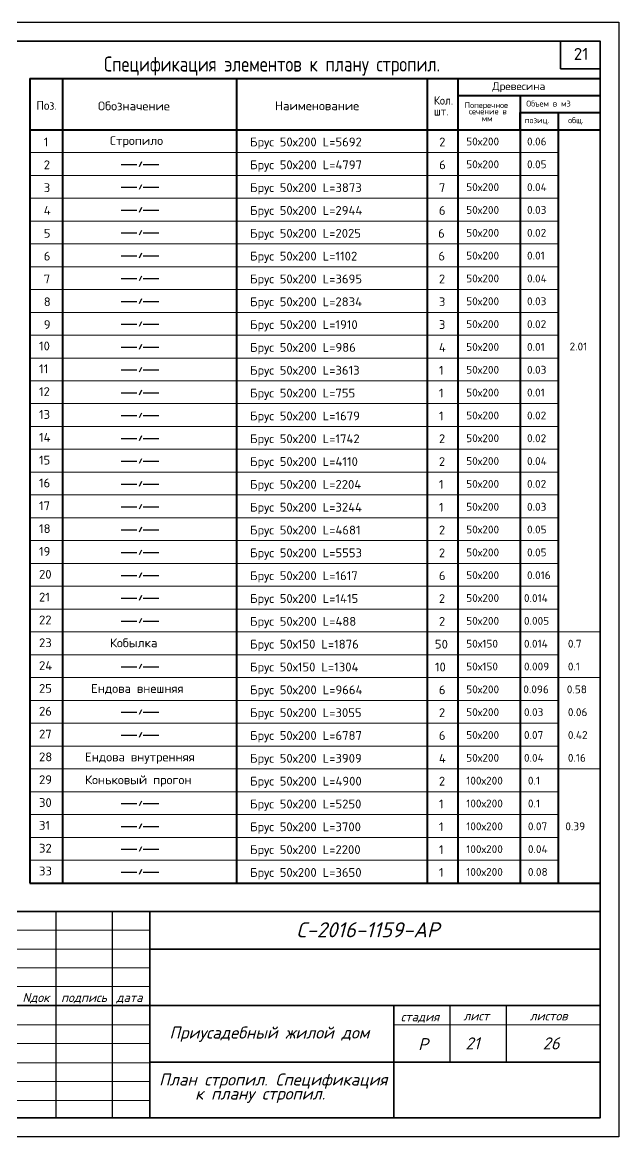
# Model space of a CAD drawing. Extents: x -12289450 to -10763036, y -7834513 to -6150123.
# Drawn here: x -10984940 to -10973043, y -7694536 to -7672261 of the extents above; entities that cross this region are included whole.
import ezdxf

# ---------------------------------------------------------------- set-up
doc = ezdxf.new("R2010")
doc.units = 0
doc.header["$LTSCALE"] = 25
for name, color, linetype in [('Annotation - Text', 7, 'Continuous'), ('ArchiCAD', 7, 'Continuous'), ('kassa', 7, 'Continuous'), ('Новое', 51, 'Continuous')]:
    doc.layers.add(name, color=color, linetype=linetype)
doc.styles.add('gismo', font='isocpeui.ttf')
doc.styles.add('GOST 2.304', font='cs_gost2304.shx')
doc.styles.get("Standard").update_dxf_attribs({"font": 'arial.ttf'})

msp = doc.modelspace()

# ---------------------------------------------------------------- linework, layer by layer
at = {"color": 7, "linetype": 'Continuous', "lineweight": 25, "ltscale": 75}
for points in [[(-10974233.1, -7674066.5), (-10974233.1, -7677146.4)], [(-10982965.6, -7675102.9), (-10982652.1, -7675102.9)], [(-10982561.1, -7675052.4), (-10982607.5, -7675149.3)], [(-10982522.9, -7675102.9), (-10982209.4, -7675102.9)], [(-10982965.6, -7675559.2), (-10982652.1, -7675559.2)], [(-10982561.1, -7675508.6), (-10982607.5, -7675605.6)], [(-10982522.9, -7675559.2), (-10982209.4, -7675559.2)], [(-10982965.6, -7676015.5), (-10982652.1, -7676015.5)], [(-10982561.1, -7675964.9), (-10982607.5, -7676061.8)], [(-10982522.9, -7676015.5), (-10982209.4, -7676015.5)], [(-10982965.6, -7676471.7), (-10982652.1, -7676471.7)], [(-10982561.1, -7676421.2), (-10982607.5, -7676518.1)], [(-10982522.9, -7676471.7), (-10982209.4, -7676471.7)], [(-10982965.6, -7676928), (-10982652.1, -7676928)], [(-10982561.1, -7676877.5), (-10982607.5, -7676974.4)], [(-10982522.9, -7676928), (-10982209.4, -7676928)], [(-10982965.6, -7677384.3), (-10982652.1, -7677384.3)], [(-10982561.1, -7677333.7), (-10982607.5, -7677430.7)], [(-10982522.9, -7677384.3), (-10982209.4, -7677384.3)], [(-10982965.6, -7677840.6), (-10982652.1, -7677840.6)], [(-10982561.1, -7677790), (-10982607.5, -7677886.9)], [(-10982522.9, -7677840.6), (-10982209.4, -7677840.6)], [(-10982965.6, -7678296.9), (-10982652.1, -7678296.9)], [(-10982561.1, -7678246.3), (-10982607.5, -7678343.2)], [(-10982522.9, -7678296.9), (-10982209.4, -7678296.9)], [(-10982965.6, -7678753.1), (-10982652.1, -7678753.1)], [(-10982561.1, -7678702.6), (-10982607.5, -7678799.5)], [(-10982522.9, -7678753.1), (-10982209.4, -7678753.1)], [(-10982965.6, -7679209.4), (-10982652.1, -7679209.4)], [(-10982561.1, -7679158.9), (-10982607.5, -7679255.8)], [(-10982522.9, -7679209.4), (-10982209.4, -7679209.4)], [(-10982965.6, -7679665.7), (-10982652.1, -7679665.7)], [(-10982561.1, -7679615.1), (-10982607.5, -7679712.1)], [(-10982522.9, -7679665.7), (-10982209.4, -7679665.7)], [(-10982965.6, -7680122), (-10982652.1, -7680122)], [(-10982561.1, -7680071.4), (-10982607.5, -7680168.3)], [(-10982522.9, -7680122), (-10982209.4, -7680122)], [(-10982965.6, -7680578.2), (-10982652.1, -7680578.2)], [(-10982561.1, -7680527.7), (-10982607.5, -7680624.6)], [(-10982522.9, -7680578.2), (-10982209.4, -7680578.2)], [(-10982965.6, -7681034.5), (-10982652.1, -7681034.5)], [(-10982561.1, -7680984), (-10982607.5, -7681080.9)], [(-10982522.9, -7681034.5), (-10982209.4, -7681034.5)], [(-10982965.6, -7681490.8), (-10982652.1, -7681490.8)], [(-10982561.1, -7681440.2), (-10982607.5, -7681537.2)], [(-10982522.9, -7681490.8), (-10982209.4, -7681490.8)], [(-10982561.1, -7681896.5), (-10982607.5, -7681993.4)], [(-10982965.6, -7681947.1), (-10982652.1, -7681947.1)], [(-10982522.9, -7681947.1), (-10982209.4, -7681947.1)], [(-10982561.1, -7682352.8), (-10982607.5, -7682449.7)], [(-10982965.6, -7682403.4), (-10982652.1, -7682403.4)], [(-10982522.9, -7682403.4), (-10982209.4, -7682403.4)], [(-10982561.1, -7682809.1), (-10982607.5, -7682906)], [(-10982965.6, -7682859.6), (-10982652.1, -7682859.6)], [(-10982522.9, -7682859.6), (-10982209.4, -7682859.6)], [(-10982561.1, -7683265.4), (-10982607.5, -7683362.3)], [(-10982965.6, -7683315.9), (-10982652.1, -7683315.9)], [(-10982522.9, -7683315.9), (-10982209.4, -7683315.9)], [(-10982561.1, -7683721.6), (-10982607.5, -7683818.6)], [(-10982965.6, -7683772.2), (-10982652.1, -7683772.2)], [(-10982522.9, -7683772.2), (-10982209.4, -7683772.2)], [(-10982965.6, -7684228.5), (-10982652.1, -7684228.5)], [(-10982561.1, -7684177.9), (-10982607.5, -7684274.8)], [(-10982522.9, -7684228.5), (-10982209.4, -7684228.5)], [(-10982965.6, -7685141), (-10982652.1, -7685141)], [(-10982561.1, -7685090.5), (-10982607.5, -7685187.4)], [(-10982522.9, -7685141), (-10982209.4, -7685141)], [(-10982965.6, -7686053.6), (-10982652.1, -7686053.6)], [(-10982561.1, -7686003), (-10982607.5, -7686099.9)], [(-10982522.9, -7686053.6), (-10982209.4, -7686053.6)], [(-10982965.6, -7686509.9), (-10982652.1, -7686509.9)], [(-10982561.1, -7686459.3), (-10982607.5, -7686556.2)], [(-10982522.9, -7686509.9), (-10982209.4, -7686509.9)], [(-10982965.6, -7687878.7), (-10982652.1, -7687878.7)], [(-10982561.1, -7687828.1), (-10982607.5, -7687925.1)], [(-10982522.9, -7687878.7), (-10982209.4, -7687878.7)], [(-10982965.6, -7688335), (-10982652.1, -7688335)], [(-10982561.1, -7688284.4), (-10982607.5, -7688381.3)], [(-10982522.9, -7688335), (-10982209.4, -7688335)], [(-10982965.6, -7688791.2), (-10982652.1, -7688791.2)], [(-10982561.1, -7688740.7), (-10982607.5, -7688837.6)], [(-10982522.9, -7688791.2), (-10982209.4, -7688791.2)], [(-10982965.6, -7689247.5), (-10982652.1, -7689247.5)], [(-10982561.1, -7689197), (-10982607.5, -7689293.9)], [(-10982522.9, -7689247.5), (-10982209.4, -7689247.5)]]:
    msp.add_lwpolyline(points, dxfattribs=at)
at = {"color": 7, "linetype": 'Continuous', "lineweight": 15, "ltscale": 75, "extrusion": (0, 1, 0)}
for points, elevation in [([(10984791, 0), (10974233.1, 0)], -7674865), ([(10984791, 0), (10974233.1, 0)], -7675321.3), ([(10984791, 0), (10974233.1, 0)], -7675777.5), ([(10984791, 0), (10974233.1, 0)], -7676233.8), ([(10984791, 0), (10974233.1, 0)], -7676690.1), ([(10984791, 0), (10974233.1, 0)], -7677146.4), ([(10984791, 0), (10974233.1, 0)], -7677602.7), ([(10984791, 0), (10974233.1, 0)], -7678058.9), ([(10984791, 0), (10974233.1, 0)], -7678515.2), ([(10984791, 0), (10974233.1, 0)], -7678971.5), ([(10984791, 0), (10974233.1, 0)], -7679427.8), ([(10984791, 0), (10974233.1, 0)], -7679884), ([(10984791, 0), (10974233.1, 0)], -7680340.3), ([(10984791, 0), (10974233.1, 0)], -7680796.6), ([(10984791, 0), (10974233.1, 0)], -7681252.9), ([(10984791, 0), (10974233.1, 0)], -7681709.2), ([(10984791, 0), (10974233.1, 0)], -7682165.4), ([(10984791, 0), (10974233.1, 0)], -7682621.7), ([(10984791, 0), (10974233.1, 0)], -7683078), ([(10984791, 0), (10974233.1, 0)], -7683534.3), ([(10984791, 0), (10974233.1, 0)], -7683990.5), ([(10984791, 0), (10973394.7, 0)], -7684446.8), ([(10984791, 0), (10974233.1, 0)], -7684903.1), ([(10984791, 0), (10974233.1, 0)], -7685359.4), ([(10984791, 0), (10973394.7, 0)], -7685359.4), ([(10984791, 0), (10974233.1, 0)], -7685815.7), ([(10984791, 0), (10974233.1, 0)], -7686271.9), ([(10984791, 0), (10974233.1, 0)], -7686728.2), ([(10984791, 0), (10974233.1, 0)], -7687184.5), ([(10984791, 0), (10973394.7, 0)], -7687184.5), ([(10984791, 0), (10974233.1, 0)], -7687640.8), ([(10984791, 0), (10974233.1, 0)], -7688097), ([(10984791, 0), (10974233.1, 0)], -7688553.3), ([(10984791, 0), (10974233.1, 0)], -7689009.6)]:
    msp.add_lwpolyline(points, dxfattribs=dict(at, elevation=elevation))
at = {"linetype": 'Continuous', "lineweight": 40, "ltscale": 75, "extrusion": (0, 1, 0), "elevation": -7689465.9}
msp.add_lwpolyline([(10984791, 0), (10973394.7, 0)], dxfattribs=at)
at = {"layer": 'ArchiCAD', "color": 7, "linetype": 'Continuous', "lineweight": 35}
for p, q in [((-10987269.5, -7690036), (-10973394.7, -7690036)), ((-10987269.5, -7690036), (-10973394.7, -7690036)), ((-10982394.6, -7690036), (-10982394.6, -7694160.9)), ((-10982394.6, -7690786), (-10973394.7, -7690786)), ((-10987269.5, -7691911), (-10973394.7, -7691911)), ((-10977519.6, -7691911), (-10977519.6, -7694160.9)), ((-10982394.6, -7693047.8), (-10973394.7, -7693047.8))]:
    msp.add_line(p, q, dxfattribs=at)
for points in [[(-11003019.6, -7672636.3), (-10973394.7, -7672636.3), (-10973394.7, -7694161.2), (-11003019.6, -7694161.2)], [(-11003019.6, -7672636.3), (-10973394.7, -7672636.3), (-10973394.7, -7694161.2), (-11003019.6, -7694161.2)], [(-10973394.7, -7694160.9), (-10987269.5, -7694160.9), (-10987269.5, -7690036), (-10973394.7, -7690036), (-10973394.7, -7694160.9)]]:
    msp.add_lwpolyline(points, close=True, dxfattribs=at)
at = {"layer": 'ArchiCAD', "color": 7, "linetype": 'Continuous', "lineweight": 35, "extrusion": (1, 0, 0), "elevation": -10974188.3}
msp.add_lwpolyline([(-7672636.3, 0), (-7673191.7, 0)], dxfattribs=at)
at = {"layer": 'ArchiCAD', "color": 7, "linetype": 'Continuous', "lineweight": 35, "extrusion": (0, 1, 0), "elevation": -7673191.7}
msp.add_lwpolyline([(10974188.3, 0), (10973394.7, 0)], dxfattribs=at)
at = {"layer": 'ArchiCAD', "color": 7, "linetype": 'Continuous', "lineweight": 40, "extrusion": (0, 1, 0)}
for elevation in [-7673382.1, -7674408.7]:
    msp.add_lwpolyline([(10984791, 0), (10973394.7, 0)], dxfattribs=dict(at, elevation=elevation))
at = {"layer": 'ArchiCAD', "color": 7, "linetype": 'Continuous', "lineweight": 40, "extrusion": (1, 0, 0)}
for points, elevation in [([(-7673382.1, 0), (-7689465.9, 0)], -10984791), ([(-7673382.1, 0), (-7689465.9, 0)], -10984137.8), ([(-7673382.1, 0), (-7689465.9, 0)], -10980657.7), ([(-7673382.1, 0), (-7689465.9, 0)], -10976852.6), ([(-7673382.1, 0), (-7689465.9, 0)], -10976235.6), ([(-7673724.3, 0), (-7689465.9, 0)], -10974989.6), ([(-7674066.5, 0), (-7689465.9, 0)], -10974233.1)]:
    msp.add_lwpolyline(points, dxfattribs=dict(at, elevation=elevation))
at = {"layer": 'ArchiCAD', "color": 7, "linetype": 'Continuous', "lineweight": 40}
for points in [[(-10976235.6, -7673724.3), (-10973394.7, -7673724.3)], [(-10974989.6, -7673724.3), (-10974989.6, -7674408.7), (-10974989.6, -7674066.5), (-10973394.7, -7674066.5)]]:
    msp.add_lwpolyline(points, dxfattribs=at)
at = {"layer": 'kassa', "lineweight": 15}
for p, q in [((-10987269.5, -7690411), (-10982394.6, -7690411)), ((-10982394.6, -7690786), (-10987269.5, -7690786)), ((-10987269.5, -7691161), (-10982394.6, -7691161)), ((-10987269.5, -7691536), (-10982394.6, -7691536)), ((-10987269.5, -7692297.9), (-10982394.6, -7692297.9)), ((-10977519.6, -7692297.9), (-10973394.7, -7692297.9)), ((-10987269.5, -7692672.8), (-10982394.6, -7692672.8)), ((-10987269.5, -7693059.7), (-10982394.6, -7693059.7)), ((-10987269.5, -7693434.7), (-10982394.6, -7693434.7)), ((-10987269.5, -7693809.7), (-10982394.6, -7693809.7))]:
    msp.add_line(p, q, dxfattribs=at)
at = {"layer": 'Новое', "color": 7, "linetype": 'Continuous'}
for p, q in [((-10984269.5, -7690036), (-10984269.5, -7694160.9)), ((-10983144.6, -7690036), (-10983144.6, -7694160.9)), ((-10976394.7, -7691911), (-10976394.7, -7693047.8)), ((-10975269.7, -7691911), (-10975269.7, -7693047.8))]:
    msp.add_line(p, q, dxfattribs=at)
msp.add_lwpolyline([(-11004519.6, -7672261.3), (-10973019.7, -7672261.3), (-10973019.7, -7694536.2), (-11004519.6, -7694536.2)], close=True, dxfattribs=at)
msp.add_lwpolyline([(-11004519.6, -7672261.3), (-10973019.7, -7672261.3), (-10973019.7, -7694536.2), (-11004519.6, -7694536.2)], close=True, dxfattribs=at)

# ---------------------------------------------------------------- texts
at = {"insert": (-10973921.6, -7672775), "char_height": 238.064, "width": 453.455, "attachment_point": 1}
msp.add_mtext('{\\Fsimplex|c0;21}', dxfattribs=at)
at = {"color": 7, "linetype": 'Continuous', "lineweight": 25, "ltscale": 75, "width": 3127.397, "attachment_point": 1, "style": 'GOST 2.304'}
for s, insert, char_height in [('{\\Fsimplex|c0;1}', (-10984511.5, -7674565.4), 176.4), ('{\\Fsimplex|c204;Стропило}', (-10983190.5, -7674538.4), 176.4), ('{\\Fsimplex|c204;Брус \\Fsimplex|c0;50\\Fsimplex|c204;х\\Fsimplex|c0;200\\Fsimplex|c204; \\Fsimplex|c0;L=5692}', (-10980389.3, -7674565.4), 176.4), ('{\\Fsimplex|c0;2}', (-10976611.3, -7674565.4), 176.4), ('{\\Fsimplex|c0;50\\Fsimplex|c204;х\\Fsimplex|c0;200\\Fsimplex|c204; }', (-10976070.2, -7674565.4), 156.8), ('{\\Fsimplex|c0;0.06}', (-10974855.2, -7674565.4), 156.8), ('{\\Fsimplex|c0;2}', (-10984511.5, -7675021.7), 176.4), ('{\\Fsimplex|c204;Брус \\Fsimplex|c0;50\\Fsimplex|c204;х\\Fsimplex|c0;200\\Fsimplex|c204; \\Fsimplex|c0;L=4797}', (-10980389.3, -7675021.7), 176.4), ('{\\Fsimplex|c0;6}', (-10976611.3, -7675021.7), 176.4), ('{\\Fsimplex|c0;50\\Fsimplex|c204;х\\Fsimplex|c0;200\\Fsimplex|c204; }', (-10976070.2, -7675021.7), 156.8), ('{\\Fsimplex|c0;0.05}', (-10974855.2, -7675021.7), 156.8), ('{\\Fsimplex|c0;3}', (-10984511.5, -7675478), 176.4), ('{\\Fsimplex|c204;Брус \\Fsimplex|c0;50\\Fsimplex|c204;х\\Fsimplex|c0;200\\Fsimplex|c204; \\Fsimplex|c0;L=3873}', (-10980389.3, -7675478), 176.4), ('{\\Fsimplex|c0;7}', (-10976616.2, -7675478), 176.4), ('{\\Fsimplex|c0;50\\Fsimplex|c204;х\\Fsimplex|c0;200\\Fsimplex|c204; }', (-10976070.2, -7675478), 156.8), ('{\\Fsimplex|c0;0.04}', (-10974855.2, -7675478), 156.8), ('{\\Fsimplex|c0;4}', (-10984511.5, -7675934.3), 176.4), ('{\\Fsimplex|c204;Брус \\Fsimplex|c0;50\\Fsimplex|c204;х\\Fsimplex|c0;200\\Fsimplex|c204; \\Fsimplex|c0;L=2944}', (-10980389.3, -7675934.3), 176.4), ('{\\Fsimplex|c0;6}', (-10976616.2, -7675934.3), 176.4), ('{\\Fsimplex|c0;50\\Fsimplex|c204;х\\Fsimplex|c0;200\\Fsimplex|c204; }', (-10976070.2, -7675934.3), 156.8), ('{\\Fsimplex|c0;0.03}', (-10974855.2, -7675934.3), 156.8), ('{\\Fsimplex|c204;5}', (-10984511.5, -7676390.5), 176.4), ('{\\Fsimplex|c204;Брус \\Fsimplex|c0;50\\Fsimplex|c204;х\\Fsimplex|c0;200\\Fsimplex|c204; \\Fsimplex|c0;L=2025}', (-10980389.3, -7676390.5), 176.4), ('{\\Fsimplex|c0;6}', (-10976632.4, -7676390.5), 176.4), ('{\\Fsimplex|c0;50\\Fsimplex|c204;х\\Fsimplex|c0;200\\Fsimplex|c204; }', (-10976070.2, -7676390.5), 156.8), ('{\\Fsimplex|c0;0.02}', (-10974855.2, -7676390.5), 156.8), ('{\\Fsimplex|c204;6}', (-10984511.5, -7676846.8), 176.4), ('{\\Fsimplex|c204;Брус \\Fsimplex|c0;50\\Fsimplex|c204;х\\Fsimplex|c0;200\\Fsimplex|c204; \\Fsimplex|c0;L=1102}', (-10980389.3, -7676846.8), 176.4), ('{\\Fsimplex|c0;6}', (-10976626.7, -7676846.8), 176.4), ('{\\Fsimplex|c0;50\\Fsimplex|c204;х\\Fsimplex|c0;200\\Fsimplex|c204; }', (-10976070.2, -7676846.8), 156.8), ('{\\Fsimplex|c0;0.01}', (-10974855.2, -7676846.8), 156.8), ('{\\Fsimplex|c204;7}', (-10984511.5, -7677303.1), 176.4), ('{\\Fsimplex|c204;Брус \\Fsimplex|c0;50\\Fsimplex|c204;х\\Fsimplex|c0;200\\Fsimplex|c204; \\Fsimplex|c0;L=3695}', (-10980389.3, -7677303.1), 176.4), ('{\\Fsimplex|c0;2}', (-10976616.2, -7677303.1), 176.4), ('{\\Fsimplex|c0;50\\Fsimplex|c204;х\\Fsimplex|c0;200\\Fsimplex|c204; }', (-10976070.2, -7677303.1), 156.8), ('{\\Fsimplex|c0;0.04}', (-10974855.2, -7677303.1), 156.8), ('{\\Fsimplex|c0;8}', (-10984511.5, -7677759.4), 176.4), ('{\\Fsimplex|c204;Брус \\Fsimplex|c0;50\\Fsimplex|c204;х\\Fsimplex|c0;200\\Fsimplex|c204; \\Fsimplex|c0;L=2834}', (-10980389.3, -7677759.4), 176.4), ('{\\Fsimplex|c0;3}', (-10976616.2, -7677759.4), 176.4), ('{\\Fsimplex|c0;50\\Fsimplex|c204;х\\Fsimplex|c0;200\\Fsimplex|c204; }', (-10976070.2, -7677759.4), 156.8), ('{\\Fsimplex|c0;0.03}', (-10974855.2, -7677759.4), 156.8), ('{\\Fsimplex|c0;9}', (-10984511.5, -7678215.6), 176.4), ('{\\Fsimplex|c204;Брус \\Fsimplex|c0;50\\Fsimplex|c204;х\\Fsimplex|c0;200\\Fsimplex|c204; \\Fsimplex|c0;L=1910}', (-10980389.3, -7678215.6), 176.4), ('{\\Fsimplex|c0;3}', (-10976616.2, -7678215.6), 176.4), ('{\\Fsimplex|c0;50\\Fsimplex|c204;х\\Fsimplex|c0;200\\Fsimplex|c204; }', (-10976070.2, -7678215.6), 156.8), ('{\\Fsimplex|c0;0.02}', (-10974855.2, -7678215.6), 156.8), ('{\\Fsimplex|c0;10}', (-10984606.8, -7678643.1), 176.4), ('{\\Fsimplex|c204;Брус \\Fsimplex|c0;50\\Fsimplex|c204;х\\Fsimplex|c0;200\\Fsimplex|c204; \\Fsimplex|c0;L=986}', (-10980389.3, -7678671.9), 176.4), ('{\\Fsimplex|c0;4}', (-10976616.2, -7678671.9), 176.4), ('{\\Fsimplex|c0;50\\Fsimplex|c204;х\\Fsimplex|c0;200\\Fsimplex|c204; }', (-10976070.2, -7678671.9), 156.8), ('{\\Fsimplex|c0;0.01}', (-10974855.2, -7678671.9), 156.8), ('{\\Fsimplex|c0;2.01}', (-10974005.5, -7678664.5), 156.8), ('{\\Fsimplex|c0;11}', (-10984606.8, -7679099.4), 176.4), ('{\\Fsimplex|c204;Брус \\Fsimplex|c0;50\\Fsimplex|c204;х\\Fsimplex|c0;200\\Fsimplex|c204; \\Fsimplex|c0;L=3613}', (-10980389.3, -7679128.2), 176.4), ('{\\Fsimplex|c0;1}', (-10976616.2, -7679128.2), 176.4), ('{\\Fsimplex|c0;50\\Fsimplex|c204;х\\Fsimplex|c0;200\\Fsimplex|c204; }', (-10976070.2, -7679128.2), 156.8), ('{\\Fsimplex|c0;0.03}', (-10974855.2, -7679128.2), 156.8), ('{\\Fsimplex|c0;12}', (-10984606.8, -7679555.7), 176.4), ('{\\Fsimplex|c204;Брус \\Fsimplex|c0;50\\Fsimplex|c204;х\\Fsimplex|c0;200\\Fsimplex|c204; \\Fsimplex|c0;L=755}', (-10980389.3, -7679584.5), 176.4), ('{\\Fsimplex|c0;1}', (-10976616.2, -7679584.5), 176.4), ('{\\Fsimplex|c0;50\\Fsimplex|c204;х\\Fsimplex|c0;200\\Fsimplex|c204; }', (-10976070.2, -7679584.5), 156.8), ('{\\Fsimplex|c0;0.01}', (-10974855.2, -7679584.5), 156.8), ('{\\Fsimplex|c0;13}', (-10984606.8, -7680012), 176.4), ('{\\Fsimplex|c204;Брус \\Fsimplex|c0;50\\Fsimplex|c204;х\\Fsimplex|c0;200\\Fsimplex|c204; \\Fsimplex|c0;L=1679}', (-10980389.3, -7680040.8), 176.4), ('{\\Fsimplex|c0;1}', (-10976616.2, -7680040.8), 176.4), ('{\\Fsimplex|c0;50\\Fsimplex|c204;х\\Fsimplex|c0;200\\Fsimplex|c204; }', (-10976070.2, -7680040.8), 156.8), ('{\\Fsimplex|c0;0.02}', (-10974855.2, -7680040.8), 156.8), ('{\\Fsimplex|c0;14}', (-10984606.8, -7680468.2), 176.4), ('{\\Fsimplex|c204;Брус \\Fsimplex|c0;50\\Fsimplex|c204;х\\Fsimplex|c0;200\\Fsimplex|c204; \\Fsimplex|c0;L=1742}', (-10980389.3, -7680497), 176.4), ('{\\Fsimplex|c0;2}', (-10976616.2, -7680497), 176.4), ('{\\Fsimplex|c0;50\\Fsimplex|c204;х\\Fsimplex|c0;200\\Fsimplex|c204; }', (-10976070.2, -7680497), 156.8), ('{\\Fsimplex|c0;0.02}', (-10974855.2, -7680497), 156.8), ('{\\Fsimplex|c0;15}', (-10984606.8, -7680924.5), 176.4), ('{\\Fsimplex|c204;Брус \\Fsimplex|c0;50\\Fsimplex|c204;х\\Fsimplex|c0;200\\Fsimplex|c204; \\Fsimplex|c0;L=4110}', (-10980389.3, -7680953.3), 176.4), ('{\\Fsimplex|c0;2}', (-10976616.2, -7680953.3), 176.4), ('{\\Fsimplex|c0;50\\Fsimplex|c204;х\\Fsimplex|c0;200\\Fsimplex|c204; }', (-10976070.2, -7680953.3), 156.8), ('{\\Fsimplex|c0;0.04}', (-10974855.2, -7680953.3), 156.8), ('{\\Fsimplex|c0;16}', (-10984606.8, -7681380.8), 176.4), ('{\\Fsimplex|c204;Брус \\Fsimplex|c0;50\\Fsimplex|c204;х\\Fsimplex|c0;200\\Fsimplex|c204; \\Fsimplex|c0;L=2204}', (-10980389.3, -7681409.6), 176.4), ('{\\Fsimplex|c0;1}', (-10976616.2, -7681409.6), 176.4), ('{\\Fsimplex|c0;50\\Fsimplex|c204;х\\Fsimplex|c0;200\\Fsimplex|c204; }', (-10976070.2, -7681409.6), 156.8), ('{\\Fsimplex|c0;0.02}', (-10974855.2, -7681409.6), 156.8), ('{\\Fsimplex|c0;17}', (-10984606.8, -7681837.1), 176.4), ('{\\Fsimplex|c204;Брус \\Fsimplex|c0;50\\Fsimplex|c204;х\\Fsimplex|c0;200\\Fsimplex|c204; \\Fsimplex|c0;L=3244}', (-10980389.3, -7681865.9), 176.4), ('{\\Fsimplex|c0;1}', (-10976616.2, -7681865.9), 176.4), ('{\\Fsimplex|c0;50\\Fsimplex|c204;х\\Fsimplex|c0;200\\Fsimplex|c204; }', (-10976070.2, -7681865.9), 156.8), ('{\\Fsimplex|c0;0.03}', (-10974855.2, -7681865.9), 156.8), ('{\\Fsimplex|c0;18}', (-10984606.8, -7682293.4), 176.4), ('{\\Fsimplex|c204;Брус \\Fsimplex|c0;50\\Fsimplex|c204;х\\Fsimplex|c0;200\\Fsimplex|c204; \\Fsimplex|c0;L=4681}', (-10980389.3, -7682322.1), 176.4), ('{\\Fsimplex|c0;2}', (-10976616.2, -7682322.1), 176.4), ('{\\Fsimplex|c0;50\\Fsimplex|c204;х\\Fsimplex|c0;200\\Fsimplex|c204; }', (-10976070.2, -7682322.1), 156.8), ('{\\Fsimplex|c0;0.05}', (-10974855.2, -7682322.1), 156.8), ('{\\Fsimplex|c0;19}', (-10984606.8, -7682749.6), 176.4), ('{\\Fsimplex|c204;Брус \\Fsimplex|c0;50\\Fsimplex|c204;х\\Fsimplex|c0;200\\Fsimplex|c204; \\Fsimplex|c0;L=5553}', (-10980389.3, -7682778.4), 176.4), ('{\\Fsimplex|c0;2}', (-10976616.2, -7682778.4), 176.4), ('{\\Fsimplex|c0;50\\Fsimplex|c204;х\\Fsimplex|c0;200\\Fsimplex|c204; }', (-10976070.2, -7682778.4), 156.8), ('{\\Fsimplex|c0;0.05}', (-10974855.2, -7682778.4), 156.8), ('{\\Fsimplex|c0;20}', (-10984606.8, -7683205.9), 176.4), ('{\\Fsimplex|c204;Брус \\Fsimplex|c0;50\\Fsimplex|c204;х\\Fsimplex|c0;200\\Fsimplex|c204; \\Fsimplex|c0;L=1617}', (-10980389.3, -7683234.7), 176.4), ('{\\Fsimplex|c0;6}', (-10976616.2, -7683234.7), 176.4), ('{\\Fsimplex|c0;50\\Fsimplex|c204;х\\Fsimplex|c0;200\\Fsimplex|c204; }', (-10976070.2, -7683234.7), 156.8), ('{\\Fsimplex|c0;0.016}', (-10974855.2, -7683234.7), 156.8), ('{\\Fsimplex|c0;21}', (-10984606.8, -7683662.2), 176.4), ('{\\Fsimplex|c204;Брус \\Fsimplex|c0;50\\Fsimplex|c204;х\\Fsimplex|c0;200\\Fsimplex|c204; \\Fsimplex|c0;L=1415}', (-10980389.3, -7683691), 176.4), ('{\\Fsimplex|c0;2}', (-10976616.2, -7683691), 176.4), ('{\\Fsimplex|c0;50\\Fsimplex|c204;х\\Fsimplex|c0;200\\Fsimplex|c204; }', (-10976070.2, -7683691), 156.8), ('{\\Fsimplex|c0;0.014}', (-10974916.3, -7683691), 156.8), ('{\\Fsimplex|c0;22}', (-10984606.8, -7684118.5), 176.4), ('{\\Fsimplex|c204;Брус \\Fsimplex|c0;50\\Fsimplex|c204;х\\Fsimplex|c0;200\\Fsimplex|c204; \\Fsimplex|c0;L=488}', (-10980389.3, -7684147.3), 176.4), ('{\\Fsimplex|c0;2}', (-10976616.2, -7684147.3), 176.4), ('{\\Fsimplex|c0;50\\Fsimplex|c204;х\\Fsimplex|c0;200\\Fsimplex|c204; }', (-10976070.2, -7684147.3), 156.8), ('{\\Fsimplex|c0;0.005}', (-10974916.3, -7684147.3), 156.8), ('{\\Fsimplex|c0;23}', (-10984606.8, -7684574.7), 176.4), ('{\\Fsimplex|c204;Кобылка}', (-10983190.5, -7684576.5), 176.4), ('{\\Fsimplex|c204;Брус \\Fsimplex|c0;50\\Fsimplex|c204;х\\Fsimplex|c0;150\\Fsimplex|c204; \\Fsimplex|c0;L=1876}', (-10980389.3, -7684603.5), 176.4), ('{\\Fsimplex|c0;50}', (-10976695.7, -7684603.5), 176.4), ('{\\Fsimplex|c0;50\\Fsimplex|c204;х\\Fsimplex|c0;150\\Fsimplex|c204; }', (-10976070.2, -7684603.5), 156.8), ('{\\Fsimplex|c0;0.014}', (-10974916.3, -7684603.5), 156.8), ('{\\Fsimplex|c0;0.7}', (-10974039, -7684603.5), 156.8), ('{\\Fsimplex|c0;24}', (-10984606.8, -7685031), 176.4), ('{\\Fsimplex|c204;Брус \\Fsimplex|c0;50\\Fsimplex|c204;х\\Fsimplex|c0;150\\Fsimplex|c204; \\Fsimplex|c0;L=1304}', (-10980389.3, -7685059.8), 176.4), ('{\\Fsimplex|c0;10}', (-10976695.7, -7685059.8), 176.4), ('{\\Fsimplex|c0;50\\Fsimplex|c204;х\\Fsimplex|c0;150\\Fsimplex|c204; }', (-10976070.2, -7685059.8), 156.8), ('{\\Fsimplex|c0;0.009}', (-10974916.3, -7685059.8), 156.8), ('{\\Fsimplex|c0;0.1}', (-10974039, -7685059.8), 156.8), ('{\\Fsimplex|c0;25}', (-10984606.8, -7685487.3), 176.4), ('{\\Fsimplex|c204;Ендова внешняя}', (-10983566.4, -7685489.1), 176.4), ('{\\Fsimplex|c204;Брус \\Fsimplex|c0;50\\Fsimplex|c204;х\\Fsimplex|c0;200\\Fsimplex|c204; \\Fsimplex|c0;L=9664}', (-10980389.3, -7685516.1), 176.4), ('{\\Fsimplex|c0;6}', (-10976616.2, -7685516.1), 176.4), ('{\\Fsimplex|c0;50\\Fsimplex|c204;х\\Fsimplex|c0;200\\Fsimplex|c204; }', (-10976070.2, -7685516.1), 156.8), ('{\\Fsimplex|c0;0.096}', (-10974929.6, -7685516.1), 156.8), ('{\\Fsimplex|c0;0.58}', (-10974060.2, -7685516.1), 156.8), ('{\\Fsimplex|c0;26}', (-10984606.8, -7685943.6), 176.4), ('{\\Fsimplex|c204;Брус \\Fsimplex|c0;50\\Fsimplex|c204;х\\Fsimplex|c0;200\\Fsimplex|c204; \\Fsimplex|c0;L=3055}', (-10980389.3, -7685972.4), 176.4), ('{\\Fsimplex|c0;2}', (-10976616.2, -7685972.4), 176.4), ('{\\Fsimplex|c0;50\\Fsimplex|c204;х\\Fsimplex|c0;200\\Fsimplex|c204; }', (-10976070.2, -7685972.4), 156.8), ('{\\Fsimplex|c0;0.03}', (-10974916.3, -7685972.4), 156.8), ('{\\Fsimplex|c0;0.06}', (-10974039, -7685972.4), 156.8), ('{\\Fsimplex|c0;27}', (-10984606.8, -7686399.9), 176.4), ('{\\Fsimplex|c204;Брус \\Fsimplex|c0;50\\Fsimplex|c204;х\\Fsimplex|c0;200\\Fsimplex|c204; \\Fsimplex|c0;L=6787}', (-10980389.3, -7686428.6), 176.4), ('{\\Fsimplex|c0;6}', (-10976616.2, -7686428.6), 176.4), ('{\\Fsimplex|c0;50\\Fsimplex|c204;х\\Fsimplex|c0;200\\Fsimplex|c204; }', (-10976070.2, -7686428.6), 156.8), ('{\\Fsimplex|c0;0.07}', (-10974916.3, -7686428.6), 156.8), ('{\\Fsimplex|c0;0.42}', (-10974039, -7686428.6), 156.8), ('{\\Fsimplex|c0;28}', (-10984606.8, -7686856.1), 176.4), ('{\\Fsimplex|c204;Ендова внутренняя}', (-10983687.1, -7686857.9), 176.4), ('{\\Fsimplex|c204;Брус \\Fsimplex|c0;50\\Fsimplex|c204;х\\Fsimplex|c0;200\\Fsimplex|c204; \\Fsimplex|c0;L=3909}', (-10980389.3, -7686884.9), 176.4), ('{\\Fsimplex|c0;4}', (-10976616.2, -7686884.9), 176.4), ('{\\Fsimplex|c0;50\\Fsimplex|c204;х\\Fsimplex|c0;200\\Fsimplex|c204; }', (-10976070.2, -7686884.9), 156.8), ('{\\Fsimplex|c0;0.04}', (-10974916.3, -7686884.9), 156.8), ('{\\Fsimplex|c0;0.16}', (-10974039, -7686884.9), 156.8), ('{\\Fsimplex|c0;29}', (-10984606.8, -7687312.4), 176.4), ('{\\Fsimplex|c204;Коньковый прогон}', (-10983687.1, -7687314.2), 176.4), ('{\\Fsimplex|c204;Брус \\Fsimplex|c0;50\\Fsimplex|c204;х\\Fsimplex|c0;200\\Fsimplex|c204; \\Fsimplex|c0;L=4900}', (-10980389.3, -7687341.2), 176.4), ('{\\Fsimplex|c0;2}', (-10976616.2, -7687341.2), 176.4), ('{\\Fsimplex|c0;100\\Fsimplex|c204;х\\Fsimplex|c0;200\\Fsimplex|c204; }', (-10976070.2, -7687341.2), 156.8), ('{\\Fsimplex|c0;0.1}', (-10974837.7, -7687341.2), 156.8), ('{\\Fsimplex|c0;30}', (-10984606.8, -7687768.7), 176.4), ('{\\Fsimplex|c204;Брус \\Fsimplex|c0;50\\Fsimplex|c204;х\\Fsimplex|c0;200\\Fsimplex|c204; \\Fsimplex|c0;L=5250}', (-10980389.3, -7687797.5), 176.4), ('{\\Fsimplex|c0;1}', (-10976616.2, -7687797.5), 176.4), ('{\\Fsimplex|c0;100\\Fsimplex|c204;х\\Fsimplex|c0;200\\Fsimplex|c204; }', (-10976070.2, -7687797.5), 156.8), ('{\\Fsimplex|c0;0.1}', (-10974837.7, -7687797.5), 156.8), ('{\\Fsimplex|c0;31}', (-10984606.8, -7688225), 176.4), ('{\\Fsimplex|c204;Брус \\Fsimplex|c0;50\\Fsimplex|c204;х\\Fsimplex|c0;200\\Fsimplex|c204; \\Fsimplex|c0;L=3700}', (-10980389.3, -7688253.8), 176.4), ('{\\Fsimplex|c0;1}', (-10976616.2, -7688253.8), 176.4), ('{\\Fsimplex|c0;100\\Fsimplex|c204;х\\Fsimplex|c0;200\\Fsimplex|c204; }', (-10976070.2, -7688253.8), 156.8), ('{\\Fsimplex|c0;0.07}', (-10974837.7, -7688253.8), 156.8), ('{\\Fsimplex|c0;0.39}', (-10974089.3, -7688254.3), 156.8), ('{\\Fsimplex|c0;32}', (-10984606.8, -7688681.2), 176.4), ('{\\Fsimplex|c204;Брус \\Fsimplex|c0;50\\Fsimplex|c204;х\\Fsimplex|c0;200\\Fsimplex|c204; \\Fsimplex|c0;L=2200}', (-10980389.3, -7688710), 176.4), ('{\\Fsimplex|c0;1}', (-10976616.2, -7688710), 176.4), ('{\\Fsimplex|c0;100\\Fsimplex|c204;х\\Fsimplex|c0;200\\Fsimplex|c204; }', (-10976070.2, -7688710), 156.8), ('{\\Fsimplex|c0;0.04}', (-10974837.7, -7688710), 156.8), ('{\\Fsimplex|c0;33}', (-10984606.8, -7689137.5), 176.4), ('{\\Fsimplex|c204;Брус \\Fsimplex|c0;50\\Fsimplex|c204;х\\Fsimplex|c0;200\\Fsimplex|c204; \\Fsimplex|c0;L=3650}', (-10980389.3, -7689166.3), 176.4), ('{\\Fsimplex|c0;1}', (-10976616.2, -7689166.3), 176.4), ('{\\Fsimplex|c0;100\\Fsimplex|c204;х\\Fsimplex|c0;200\\Fsimplex|c204; }', (-10976070.2, -7689166.3), 156.8), ('{\\Fsimplex|c0;0.08}', (-10974837.7, -7689166.3), 156.8)]:
    msp.add_mtext(s, dxfattribs=dict(at, insert=insert, char_height=char_height))
at = {"layer": 'Annotation - Text', "color": 0, "lineweight": 25}
for s, height, style, p in [('Спецификация элементов к плану стропил.', 300, 'GOST 2.304', (-10983306.2, -7673245.6)), ('С-2016-1159-АР', 300.621, 'gismo', (-10979463.1, -7690550.6)), ('Nдок', 180.37, 'gismo', (-10984937.5, -7691844.1)), ('подпись', 180.37, 'gismo', (-10984164.9, -7691844.1)), ('дата', 180.37, 'gismo', (-10983061.3, -7691844.1)), ('стадия', 180.37, 'gismo', (-10977377.4, -7692230)), ('лист', 180.37, 'gismo', (-10976126.5, -7692211.7)), ('листов', 180.37, 'gismo', (-10974802.1, -7692211.7)), ('Приусадебный жилой дом', 240.497, 'gismo', (-10982000.8, -7692575.3)), ('Р', 240.5, 'gismo', (-10977030.3, -7692807.1)), ('21', 240.5, 'gismo', (-10976086.5, -7692790.5)), ('26', 240.5, 'gismo', (-10974542.2, -7692790.5)), ('План стропил. Спецификация', 240.497, 'gismo', (-10982207.2, -7693513.3)), ('к плану стропил.', 240.497, 'gismo', (-10981486.9, -7693794))]:
    msp.add_text(s, height=height, dxfattribs=dict(at, style=style)).set_placement(p)
at = {"layer": 'Annotation - Text', "color": 0, "lineweight": 25, "width": 1544.207, "attachment_point": 1, "style": 'GOST 2.304'}
for s, insert, char_height in [('{\\Fsimplex|c204;Древесина}', (-10975549.7, -7673459.7), 156.8), ('\\Fsimplex.shx;\\W0.9213366588;\\T1.0000000000;\\o\\lПоз.', (-10984658, -7673834.3), 176.4), ('\\Fsimplex.shx;\\W1.0000000000;\\T1.0000000000;\\o\\lОбозначение', (-10983429.3, -7673845.3), 176.4), ('\\Fsimplex.shx;\\W1.0000000000;\\T1.0000000000;\\o\\lНаименование', (-10979894.2, -7673842), 176.4), ('\\Fsimplex.shx;\\W0.9039529482;\\T1.0000000000;\\o\\lКол.', (-10976716.4, -7673740.5), 166.6), ('{\\Fsimplex|c204;Поперечное}', (-10976099.6, -7673857.5), 117.6), ('{\\Fsimplex|c204;Объем в м3}', (-10974869.3, -7673827.6), 117.6), ('{\\Fsimplex|c204;\\W0.90395;шт\\Fsimplex|c0;.}', (-10976716.4, -7673957.9), 166.6), ('{\\Fsimplex|c204;сечение в }', (-10976014.9, -7673983), 117.6), ('{\\Fsimplex|c204; мм}', (-10975837.5, -7674126.2), 117.6), ('{\\Fsimplex|c204;позиц. }', (-10974899.7, -7674160.9), 117.6), ('{\\Fsimplex|c204;общ.}', (-10974033.1, -7674160.9), 117.6)]:
    msp.add_mtext(s, dxfattribs=dict(at, insert=insert, char_height=char_height))

doc.saveas('drawing.dxf')
